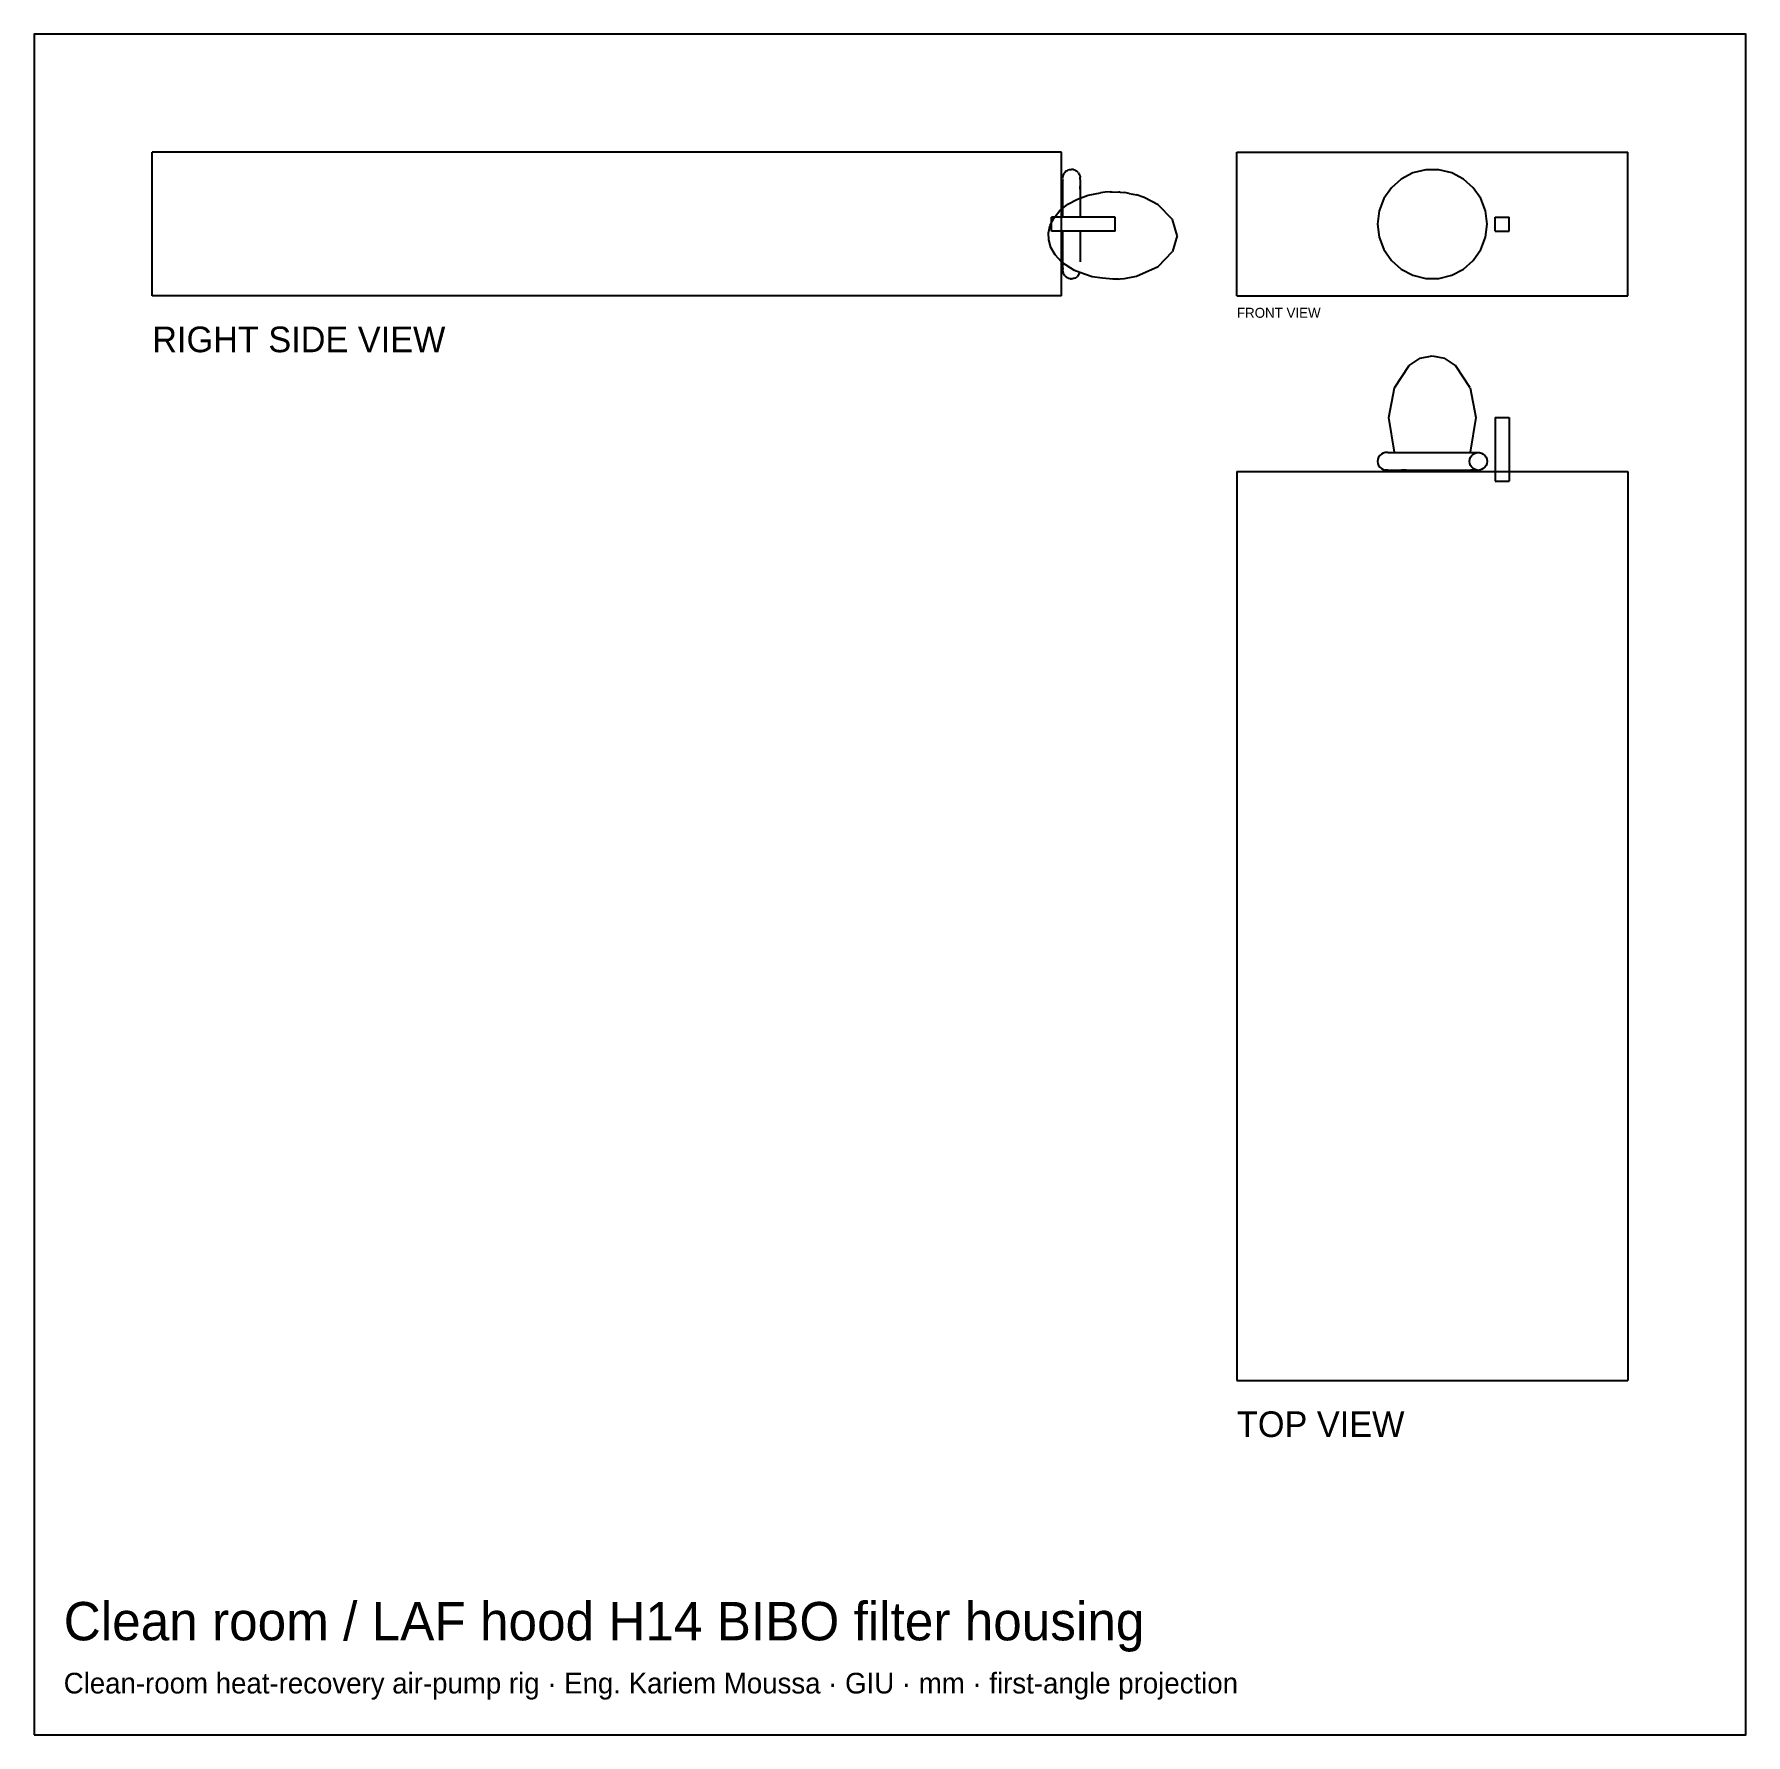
# Model space of a CAD drawing. Header units: millimetres. Extents: x -46 to 384, y -121 to 306.
import ezdxf

# ---------------------------------------------------------------- set-up
doc = ezdxf.new("R2010")
doc.units = ezdxf.units.MM
for name, color, linetype in [('BORDER', 7, 'Continuous'), ('HIDDEN', 8, 'Continuous'), ('TEXT', 5, 'Continuous'), ('VISIBLE', 7, 'Continuous')]:
    doc.layers.add(name, color=color, linetype=linetype)

msp = doc.modelspace()

# ---------------------------------------------------------------- linework, layer by layer
at = {"layer": 'BORDER'}
msp.add_lwpolyline([(-45.6, -120.8), (383.6, -120.8), (383.6, 305.6), (-45.6, 305.6)], close=True, dxfattribs=at)
at = {"layer": 'HIDDEN'}
for points in [[(212, 276), (-16, 276)], [(-16, 240), (-16, 276)], [(212, 240), (212, 276)], [(256, 276), (354, 276)], [(256, 240), (256, 276)], [(354, 240), (354, 276)], [(300.13, 270.83), (297.21, 269.29)], [(303.35, 271.62), (300.13, 270.83)], [(306.65, 271.62), (303.35, 271.62)], [(309.87, 270.83), (306.65, 271.62)], [(312.79, 269.29), (309.87, 270.83)], [(294.73, 267.1), (292.85, 264.38)], [(297.21, 269.29), (294.73, 267.1)], [(315.27, 267.1), (312.79, 269.29)], [(317.15, 264.38), (315.27, 267.1)], [(212.3, 261.91), (213.61, 262.96)], [(213.61, 262.96), (216.01, 264.26)], [(216.01, 264.26), (216.7, 264.51)], [(292.85, 264.38), (291.68, 261.28)], [(318.32, 261.28), (317.15, 264.38)], [(208.78, 255.84), (209.2, 257.7)], [(209.2, 257.7), (210.14, 259.58)], [(212, 259.75), (209.5, 259.75)], [(209.5, 256.25), (209.5, 259.75)], [(225.5, 259.75), (209.5, 259.75)], [(209.5, 256.25), (209.5, 259.75)], [(210.14, 259.58), (211.63, 261.37)], [(211.63, 261.37), (212, 261.67)], [(225.5, 256.25), (225.5, 259.75)], [(291.68, 261.28), (291.28, 258)], [(291.28, 258), (291.68, 254.72)], [(318.72, 258), (318.32, 261.28)], [(318.32, 254.72), (318.72, 258)], [(320.77, 259.75), (324.27, 259.75)], [(320.77, 259.75), (324.27, 259.75)], [(320.77, 256.25), (320.77, 259.75)], [(320.77, 256.25), (320.77, 259.75)], [(324.27, 256.25), (324.27, 259.75)], [(324.27, 256.25), (324.27, 259.75)], [(208.83, 254.02), (208.78, 255.84)], [(209.35, 252.15), (208.83, 254.02)], [(212, 256.25), (209.5, 256.25)], [(225.5, 256.25), (209.5, 256.25)], [(291.68, 254.72), (292.85, 251.62)], [(317.15, 251.62), (318.32, 254.72)], [(320.77, 256.25), (324.27, 256.25)], [(320.77, 256.25), (324.27, 256.25)], [(210.41, 250.28), (209.35, 252.15)], [(212, 248.56), (210.41, 250.28)], [(292.85, 251.62), (294.73, 248.9)], [(315.27, 248.9), (317.15, 251.62)], [(215.23, 246.35), (212.3, 248.28)], [(216.6, 245.86), (215.23, 246.35)], [(294.73, 248.9), (297.21, 246.71)], [(297.21, 246.71), (300.13, 245.17)], [(300.13, 245.17), (303.35, 244.38)], [(306.65, 244.38), (309.87, 245.17)], [(309.87, 245.17), (312.79, 246.71)], [(312.79, 246.71), (315.27, 248.9)], [(224.87, 244.18), (222.33, 244.46)], [(303.35, 244.38), (306.65, 244.38)], [(212, 240), (-16, 240)], [(256, 240), (354, 240)], [(320.77, 209.5), (324.27, 209.5)], [(320.77, 209.5), (320.77, 193.5)], [(324.27, 209.5), (324.27, 193.5)], [(314.32, 198.5), (314.38, 199.03)], [(314.38, 197.98), (314.32, 198.5)], [(314.38, 199.03), (314.57, 199.53)], [(314.57, 197.48), (314.38, 197.98)], [(314.57, 199.53), (314.87, 199.96)], [(314.87, 197.05), (314.57, 197.48)], [(314.87, 199.96), (315.27, 200.31)], [(315.27, 200.31), (315.74, 200.56)], [(315.74, 200.56), (316.25, 200.69)], [(256, 196), (354, 196)], [(256, 196), (256, -32)], [(315.27, 196.69), (314.87, 197.05)], [(315.74, 196.45), (315.27, 196.69)], [(316.25, 196.32), (315.74, 196.45)], [(320.77, 196), (320.77, 193.5)], [(320.77, 193.5), (324.27, 193.5)], [(320.77, 193.5), (324.27, 193.5)], [(324.27, 196), (324.27, 193.5)], [(354, 196), (354, -32)], [(256, -32), (354, -32)]]:
    msp.add_lwpolyline(points, dxfattribs=at)
at = {"layer": 'VISIBLE'}
for points in [[(212, 276), (-16, 276)], [(-16, 240), (-16, 276)], [(212, 240), (212, 276)], [(256, 276), (354, 276)], [(256, 240), (256, 276)], [(354, 240), (354, 276)], [(212.53, 270.48), (212.45, 270.3)], [(212.53, 270.48), (212.69, 270.77)], [(212.83, 270.95), (212.69, 270.77)], [(212.83, 270.95), (213.05, 271.17)], [(213.05, 271.17), (213.24, 271.32)], [(213.24, 271.32), (213.48, 271.47)], [(213.48, 271.47), (213.71, 271.57)], [(213.71, 271.57), (213.98, 271.66)], [(213.98, 271.66), (214.23, 271.7)], [(214.23, 271.7), (214.5, 271.72)], [(214.77, 271.7), (214.5, 271.72)], [(215.03, 271.66), (214.77, 271.7)], [(215.03, 271.66), (215.3, 271.57)], [(215.3, 271.57), (215.53, 271.47)], [(215.53, 271.47), (215.77, 271.32)], [(215.77, 271.32), (215.96, 271.17)], [(216.17, 270.95), (215.96, 271.17)], [(216.17, 270.95), (216.31, 270.77)], [(216.31, 270.77), (216.48, 270.48)], [(216.48, 270.48), (216.56, 270.3)], [(212.31, 269.2), (212.3, 268.77)], [(212.3, 268.77), (212.3, 268.29)], [(212.3, 268.29), (212.3, 267.48)], [(212.3, 267.48), (212.3, 266.78)], [(212.3, 266.78), (212.3, 265.64)], [(212.31, 269.44), (212.32, 269.79)], [(212.32, 269.79), (212.34, 269.9)], [(212.45, 270.3), (212.34, 269.9)], [(216.56, 270.3), (216.67, 269.9)], [(216.67, 269.9), (216.69, 269.79)], [(216.69, 269.79), (216.69, 269.7)], [(216.7, 269.44), (216.69, 269.79)], [(216.7, 269.2), (216.7, 269.44)], [(216.7, 269.2), (216.7, 268.77)], [(216.7, 268.77), (216.7, 268.4)], [(216.7, 268.4), (216.7, 267.48)], [(216.7, 267.48), (216.7, 266.78)], [(216.7, 266.74), (216.7, 267.48)], [(216.7, 266.78), (216.7, 265.64)], [(212, 261.67), (212.3, 261.91)], [(212.3, 265.64), (212.3, 264.63)], [(212.3, 264.63), (212.3, 263.35)], [(212.3, 263.35), (212.3, 262.14)], [(212.3, 262.14), (212.3, 262.15)], [(212.3, 262.14), (212.3, 260.76)], [(216.7, 265.64), (216.7, 264.65)], [(216.7, 264.51), (218.66, 265.22)], [(216.7, 264.65), (216.7, 263.35)], [(216.7, 263.35), (216.7, 262.15)], [(216.7, 262.15), (216.7, 260.76)], [(218.66, 265.22), (221.8, 265.86)], [(222.94, 265.98), (221.8, 265.86)], [(224.22, 266.05), (222.94, 265.98)], [(224.22, 266.05), (224.74, 266.08)], [(224.74, 266.08), (226.31, 266.02)], [(226.73, 265.99), (226.31, 266.02)], [(226.73, 265.99), (227.81, 265.88)], [(228.98, 265.7), (227.81, 265.88)], [(228.98, 265.7), (230.81, 265.3)], [(232.76, 264.67), (230.81, 265.3)], [(236.28, 262.86), (232.76, 264.67)], [(239.87, 259.15), (236.28, 262.86)], [(225.5, 259.75), (212, 259.75)], [(212.3, 260.76), (212.3, 259.75)], [(216.7, 260.76), (216.7, 259.75)], [(225.5, 256.25), (225.5, 259.75)], [(241, 255.12), (239.87, 259.15)], [(225.5, 256.25), (212, 256.25)], [(212.3, 256.25), (212.3, 255.24)], [(212.3, 255.24), (212.3, 253.86)], [(212.3, 253.86), (212.3, 252.65)], [(216.7, 256.25), (216.7, 255.24)], [(216.7, 255.24), (216.7, 253.85)], [(216.7, 253.85), (216.7, 252.65)], [(241, 255.12), (239.87, 251.09)], [(212.3, 252.65), (212.3, 251.35)], [(212.3, 251.35), (212.3, 250.36)], [(212.3, 250.36), (212.3, 249.22)], [(212.3, 249.22), (212.3, 248.52)], [(216.7, 252.65), (216.7, 251.37)], [(216.7, 251.37), (216.7, 250.36)], [(216.7, 250.36), (216.7, 249.28)], [(216.7, 249.28), (216.7, 248.52)], [(236.28, 247.38), (239.87, 251.09)], [(212.21, 248.34), (212, 248.56)], [(212.3, 248.28), (212.21, 248.34)], [(212.3, 248.52), (212.3, 247.6)], [(212.3, 247.23), (212.3, 247.67)], [(212.3, 247.6), (212.3, 247.23)], [(212.3, 247.23), (212.31, 246.8)], [(212.31, 246.8), (212.31, 246.66)], [(212.31, 246.65), (212.31, 246.71)], [(212.31, 246.21), (212.31, 246.56)], [(212.31, 246.21), (212.34, 246.1)], [(212.34, 246.1), (212.45, 245.7)], [(212.53, 245.52), (212.45, 245.7)], [(212.53, 245.52), (212.69, 245.23)], [(212.83, 245.05), (212.69, 245.23)], [(212.83, 245.05), (213.05, 244.83)], [(213.05, 244.83), (213.24, 244.68)], [(213.48, 244.53), (213.24, 244.68)], [(215.77, 244.68), (215.53, 244.53)], [(215.77, 244.68), (215.96, 244.83)], [(216.17, 245.05), (215.96, 244.83)], [(216.17, 245.05), (216.31, 245.23)], [(216.31, 245.23), (216.48, 245.52)], [(216.48, 245.52), (216.56, 245.7)], [(216.56, 245.7), (216.6, 245.86)], [(219.72, 244.75), (216.6, 245.86)], [(216.7, 248.52), (216.7, 248.49)], [(222.33, 244.46), (219.72, 244.75)], [(227.81, 244.36), (230.81, 244.94)], [(230.81, 244.94), (236.28, 247.38)], [(213.71, 244.43), (213.48, 244.53)], [(213.71, 244.43), (213.98, 244.34)], [(214.23, 244.3), (213.98, 244.34)], [(214.23, 244.3), (214.5, 244.28)], [(214.77, 244.3), (214.5, 244.28)], [(215.03, 244.34), (214.77, 244.3)], [(215.3, 244.43), (215.03, 244.34)], [(215.3, 244.43), (215.53, 244.53)], [(226.32, 244.22), (224.87, 244.18)], [(226.32, 244.22), (226.69, 244.25)], [(226.69, 244.25), (227.81, 244.36)], [(212, 240), (-16, 240)], [(256, 240), (354, 240)], [(299.17, 222.52), (301.91, 224.34)], [(301.91, 224.34), (305, 225)], [(305, 225), (308.09, 224.34)], [(310.83, 222.52), (308.09, 224.34)], [(295.52, 216.94), (299.17, 222.52)], [(314.48, 216.94), (310.83, 222.52)], [(294.06, 209.49), (295.52, 216.94)], [(314.48, 216.94), (315.94, 209.49)], [(295.52, 200.81), (294.06, 209.49)], [(315.94, 209.49), (314.48, 200.81)], [(320.77, 209.5), (324.27, 209.5)], [(320.77, 209.5), (320.77, 196)], [(324.27, 209.5), (324.27, 196)], [(291.34, 199.03), (291.28, 198.5)], [(291.28, 198.5), (291.34, 197.98)], [(291.53, 199.53), (291.34, 199.03)], [(291.34, 197.98), (291.53, 197.48)], [(291.83, 199.96), (291.53, 199.53)], [(291.53, 197.48), (291.83, 197.05)], [(292.23, 200.31), (291.83, 199.96)], [(292.7, 200.56), (292.23, 200.31)], [(293.21, 200.69), (292.7, 200.56)], [(293.81, 200.7), (293.21, 200.69)], [(293.81, 200.7), (294, 200.7)], [(294, 200.7), (294.8, 200.7)], [(294.8, 200.7), (295.42, 200.7)], [(295.42, 200.7), (296.38, 200.7)], [(295.6, 200.7), (295.52, 200.81)], [(296.38, 200.7), (297.23, 200.7)], [(297.23, 200.7), (298.46, 200.7)], [(298.46, 200.7), (299.58, 200.7)], [(299.58, 200.7), (300.91, 200.7)], [(300.91, 200.7), (302.2, 200.7)], [(302.2, 200.7), (303.61, 200.7)], [(303.61, 200.7), (305, 200.7)], [(305, 200.7), (306.39, 200.7)], [(306.39, 200.7), (307.8, 200.7)], [(307.8, 200.7), (309.09, 200.7)], [(309.09, 200.7), (310.42, 200.7)], [(310.42, 200.7), (311.54, 200.7)], [(311.54, 200.7), (312.73, 200.7)], [(312.73, 200.7), (313.62, 200.7)], [(313.62, 200.7), (314.58, 200.7)], [(314.48, 200.81), (314.4, 200.7)], [(314.61, 200.7), (314.4, 200.7)], [(314.58, 200.7), (315.2, 200.7)], [(315.2, 200.7), (315.84, 200.7)], [(315.84, 200.7), (316.19, 200.7)], [(316.19, 200.7), (316.25, 200.69)], [(316.25, 200.69), (316.79, 200.69)], [(316.79, 200.69), (317.3, 200.56)], [(317.3, 200.56), (317.77, 200.31)], [(317.77, 200.31), (318.17, 199.96)], [(318.17, 199.96), (318.47, 199.53)], [(318.47, 197.48), (318.17, 197.05)], [(318.47, 199.53), (318.66, 199.03)], [(318.66, 197.98), (318.47, 197.48)], [(318.66, 199.03), (318.72, 198.5)], [(318.72, 198.5), (318.66, 197.98)], [(256, 196), (354, 196)], [(256, 196), (256, -32)], [(291.83, 197.05), (292.23, 196.69)], [(292.23, 196.69), (292.7, 196.45)], [(292.7, 196.45), (293.21, 196.32)], [(293.81, 196.3), (293.21, 196.32)], [(293.81, 196.3), (294.16, 196.31)], [(294.16, 196.31), (294.8, 196.3)], [(294.8, 196.3), (295.34, 196.3)], [(295.34, 196.3), (296.38, 196.3)], [(296.38, 196.3), (297.27, 196.3)], [(298.46, 196.3), (297.25, 196.3)], [(297.27, 196.3), (298.46, 196.3)], [(298.46, 196.3), (299.56, 196.3)], [(298.91, 196), (298.7, 196.3)], [(299.56, 196.3), (300.91, 196.3)], [(300.91, 196.3), (302.2, 196.3)], [(302.2, 196.3), (303.61, 196.3)], [(303.61, 196.3), (305, 196.3)], [(305, 196.3), (306.39, 196.3)], [(306.39, 196.3), (307.8, 196.3)], [(307.8, 196.3), (309.09, 196.3)], [(309.09, 196.3), (310.44, 196.3)], [(310.44, 196.3), (311.54, 196.3)], [(311.3, 196.3), (311.09, 196)], [(311.54, 196.3), (312.73, 196.3)], [(312.73, 196.3), (313.62, 196.3)], [(313.62, 196.3), (314.66, 196.3)], [(315.2, 196.3), (314.61, 196.3)], [(314.66, 196.3), (315.2, 196.3)], [(315.2, 196.3), (316, 196.31)], [(316, 196.31), (316.19, 196.3)], [(316.19, 196.3), (316.79, 196.32)], [(317.3, 196.45), (316.79, 196.32)], [(317.77, 196.69), (317.3, 196.45)], [(318.17, 197.05), (317.77, 196.69)], [(354, 196), (354, -32)], [(256, -32), (354, -32)]]:
    msp.add_lwpolyline(points, dxfattribs=at)

# ---------------------------------------------------------------- texts
at = {"layer": 'TEXT'}
for s, height, p in [('FRONT VIEW', 2.5, (256, 234.5)), ('RIGHT SIDE VIEW', 6.4249, (-16, 225.87)), ('TOP VIEW', 6.425, (256, -46.13)), ('Clean room / LAF hood H14 BIBO filter housing', 9.6199, (-38.2, -97.12)), ('Clean-room heat-recovery air-pump rig · Eng. Kariem Moussa · GIU · mm · first-angle projection', 5.1799, (-38.2, -110.44))]:
    msp.add_text(s, height=height, dxfattribs=at).set_placement(p)

doc.saveas('drawing.dxf')
